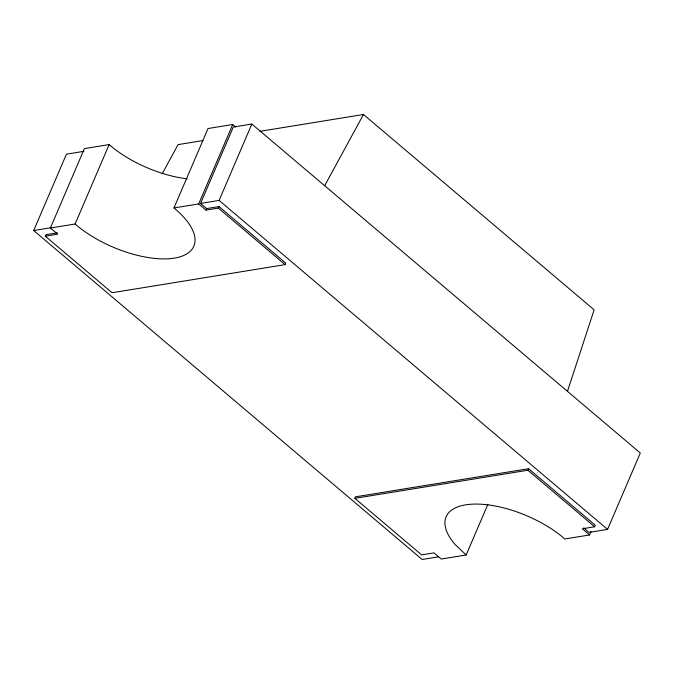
<?xml version="1.0" encoding="UTF-8"?>
<svg xmlns="http://www.w3.org/2000/svg" width="674" height="674" viewBox="0 0 674 674"><rect width="100%" height="100%" fill="white"/><g stroke="black" fill="none" stroke-linecap="round" stroke-linejoin="round"><path stroke-width="1.01" d="M567.466 391.333L594.123 309.829L363.471 114.504L259.894 131.329M438.648 556.817L422.168 559.496L33.7 230.533L66.431 154.161L83.938 151.321M583.718 527.894L589.025 532.393L607.569 529.385L640.3 453.012L251.832 124.05L233.288 127.057L200.557 203.43L206.632 208.569L218.991 206.564L285.759 263.104L285.102 264.629L112.061 292.735L45.293 236.195L45.95 234.67L57.282 232.825M45.293 236.195L57.652 234.19L50.373 228.023L84.41 148.6L109.129 144.581L110.342 145.609A74.081 32.706 23.2 0 0 187.212 178.821M50.373 228.023L75.092 224.004L109.129 144.581M75.092 224.004L76.305 225.032A74.081 32.706 23.2 0 0 174.305 258.125A74.081 32.706 23.2 0 0 175.189 208.974L173.968 207.946L208.013 128.523L232.732 124.505L233.945 125.532A111.117 49.059 23.2 0 1 235.647 126.99M173.968 207.946L198.695 203.927L232.732 124.505M198.695 203.927L205.974 210.094L206.632 208.569M200.557 203.43L219.101 200.414L251.832 124.05M205.974 210.094L218.334 208.089L218.991 206.564M487.909 504.278L466.172 554.997L441.268 559.041L433.98 552.874L421.621 554.879L354.853 498.339L355.51 496.814L528.551 468.708L595.319 525.248L594.662 526.773L582.302 528.778L589.59 534.954L591.073 531.491M354.853 498.339L527.894 470.233L528.551 468.708M162.156 173.841L178.071 144.615L202.925 140.58M324.666 185.729L363.471 114.504M33.7 230.533L51.207 227.686M589.59 534.954L564.686 538.998L562.049 536.605A74.081 32.706 23.2 0 0 470.747 504.253A74.081 32.706 23.2 0 0 455.034 544.44L466.172 554.997M219.101 200.414L607.569 529.385M218.334 208.089L285.102 264.629M527.894 470.233L594.662 526.773"/></g></svg>
